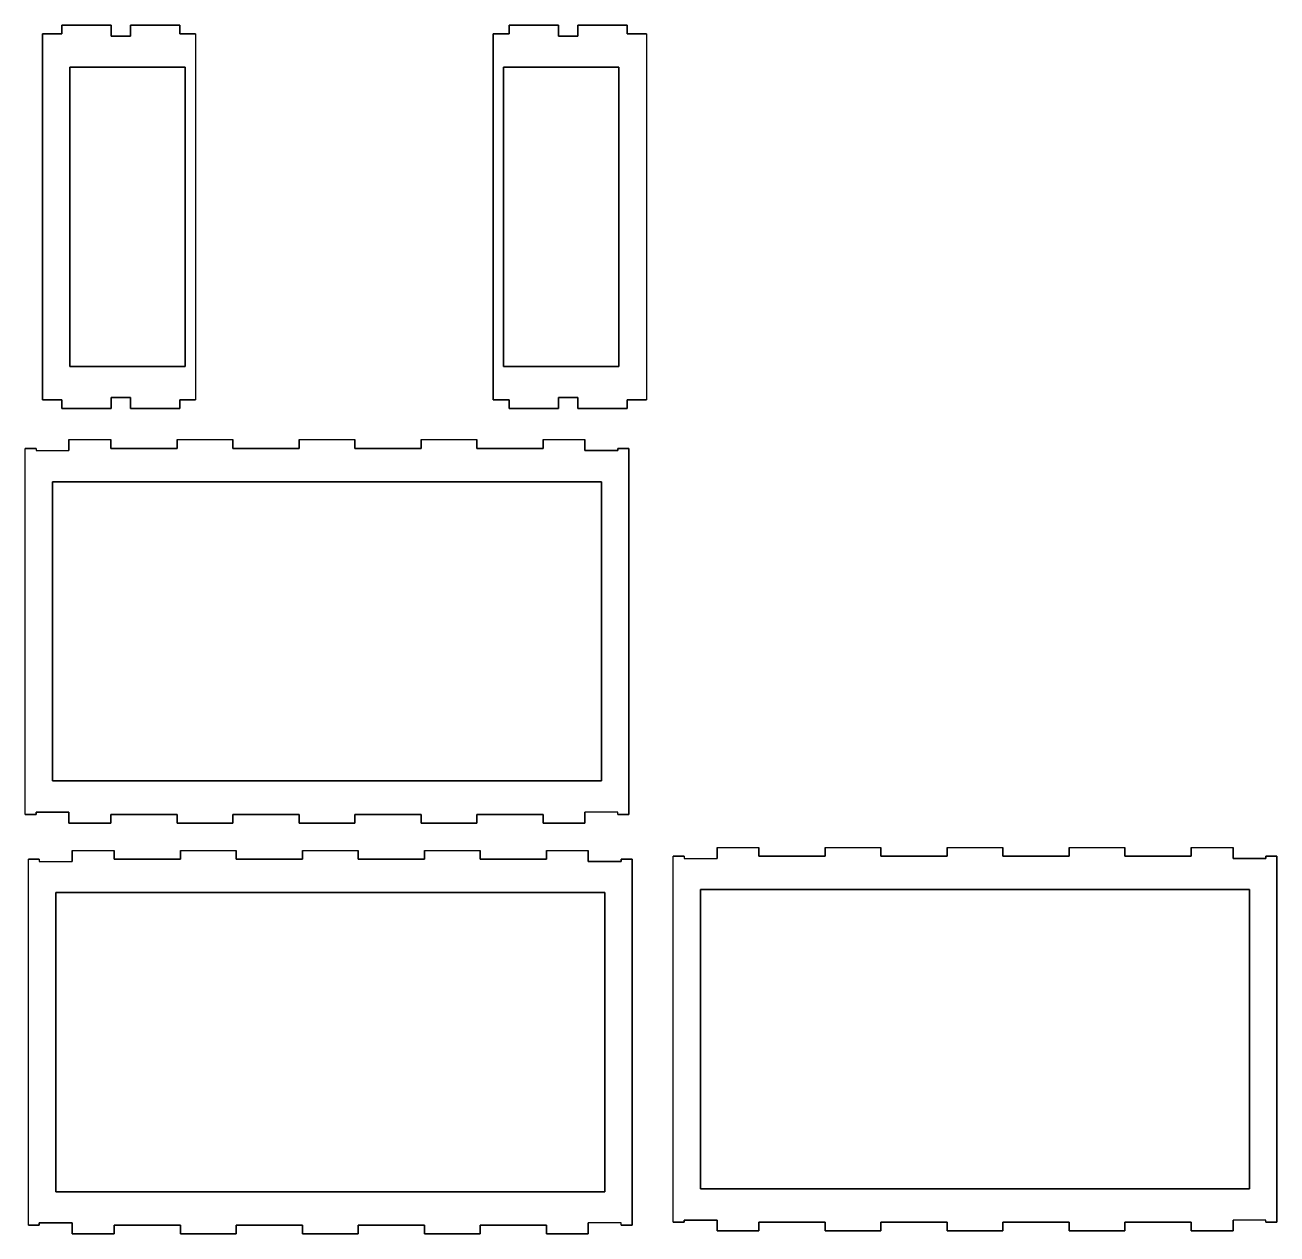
# Model space of a CAD drawing. Header units: millimetres. Extents: x 13 to 931, y 10 to 457.
# Drawn here: x 475 to 931.1, y 9.9 to 450.2 of the extents above; entities that cross this region are included whole.
import ezdxf

# ---------------------------------------------------------------- set-up
doc = ezdxf.new("R2010")
doc.units = ezdxf.units.MM
doc.layers.add('Inserts Sketch', color=7, linetype='Continuous')

msp = doc.modelspace()

# ---------------------------------------------------------------- linework, layer by layer
at = {"layer": 'Inserts Sketch'}
for p, q in [((481.36, 447, 250.65), (488.36, 447, 250.65)), ((481.36, 447, 250.65), (488.36, 447, 250.65)), ((481.36, 313.7, 250.65), (481.36, 447, 250.65)), ((481.36, 447, 250.65), (481.36, 313.7, 250.65)), ((488.36, 447, 250.65), (481.36, 447, 250.65)), ((481.36, 447, 250.65), (481.36, 313.7, 250.65)), ((488.36, 450.2, 250.65), (506.36, 450.2, 250.65)), ((488.36, 450.2, 250.65), (488.36, 447, 250.65)), ((506.36, 450.2, 250.65), (488.36, 450.2, 250.65)), ((488.36, 450.2, 250.65), (506.36, 450.2, 250.65)), ((488.36, 447, 250.65), (488.36, 450.2, 250.65)), ((488.36, 447, 250.65), (488.36, 450.2, 250.65)), ((506.36, 450.2, 250.65), (506.36, 446.2, 250.65)), ((506.36, 446.2, 250.65), (506.36, 450.2, 250.65)), ((506.36, 450.2, 250.65), (506.36, 446.2, 250.65)), ((513.36, 446.2, 250.65), (513.36, 450.2, 250.65)), ((513.36, 446.2, 250.65), (513.36, 450.2, 250.65)), ((513.36, 450.2, 250.65), (513.36, 446.2, 250.65)), ((531.36, 450.2, 250.65), (513.36, 450.2, 250.65)), ((513.36, 450.2, 250.65), (531.36, 450.2, 250.65)), ((513.36, 450.2, 250.65), (531.36, 450.2, 250.65)), ((531.36, 450.2, 250.65), (531.36, 447, 250.65)), ((531.36, 450.2, 250.65), (531.36, 447, 250.65)), ((531.36, 447, 250.65), (531.36, 450.2, 250.65)), ((531.36, 447, 250.65), (537.16, 447, 250.65)), ((531.36, 447, 250.65), (537.16, 447, 250.65)), ((537.16, 447, 250.65), (531.36, 447, 250.65)), ((537.16, 447, 250.65), (537.16, 313.7, 250.65)), ((537.16, 447, 250.65), (537.16, 313.7, 250.65)), ((537.16, 447, 250.65), (537.16, 313.7, 250.65)), ((645.56, 313.7, 250.65), (645.56, 447, 250.65)), ((645.56, 447, 250.65), (651.36, 447, 250.65)), ((645.56, 447, 250.65), (651.36, 447, 250.65)), ((645.56, 447, 250.65), (645.56, 313.7, 250.65)), ((651.36, 447, 250.65), (645.56, 447, 250.65)), ((645.56, 447, 250.65), (645.56, 313.7, 250.65)), ((651.36, 450.2, 250.65), (651.36, 447, 250.65)), ((669.36, 450.2, 250.65), (651.36, 450.2, 250.65)), ((651.36, 450.2, 250.65), (669.36, 450.2, 250.65)), ((651.36, 447, 250.65), (651.36, 450.2, 250.65)), ((651.36, 447, 250.65), (651.36, 450.2, 250.65)), ((651.36, 450.2, 250.65), (669.36, 450.2, 250.65)), ((669.36, 450.2, 250.65), (669.36, 446.2, 250.65)), ((669.36, 450.2, 250.65), (669.36, 446.2, 250.65)), ((669.36, 446.2, 250.65), (669.36, 450.2, 250.65)), ((676.36, 450.2, 250.65), (694.36, 450.2, 250.65)), ((676.36, 446.2, 250.65), (676.36, 450.2, 250.65)), ((676.36, 450.2, 250.65), (676.36, 446.2, 250.65)), ((676.36, 450.2, 250.65), (694.36, 450.2, 250.65)), ((694.36, 450.2, 250.65), (676.36, 450.2, 250.65)), ((676.36, 446.2, 250.65), (676.36, 450.2, 250.65)), ((694.36, 450.2, 250.65), (694.36, 447, 250.65)), ((694.36, 447, 250.65), (694.36, 450.2, 250.65)), ((694.36, 450.2, 250.65), (694.36, 447, 250.65)), ((694.36, 447, 250.65), (701.36, 447, 250.65)), ((694.36, 447, 250.65), (701.36, 447, 250.65)), ((701.36, 447, 250.65), (694.36, 447, 250.65)), ((701.36, 447, 250.65), (701.36, 313.7, 250.65)), ((701.36, 447, 250.65), (701.36, 313.7, 250.65)), ((701.36, 447, 250.65), (701.36, 313.7, 250.65)), ((506.36, 446.2, 250.65), (513.36, 446.2, 250.65)), ((513.36, 446.2, 250.65), (506.36, 446.2, 250.65)), ((506.36, 446.2, 250.65), (513.36, 446.2, 250.65)), ((669.36, 446.2, 250.65), (676.36, 446.2, 250.65)), ((669.36, 446.2, 250.65), (676.36, 446.2, 250.65)), ((676.36, 446.2, 250.65), (669.36, 446.2, 250.65)), ((491.36, 434.83, 250.65), (491.36, 325.87, 250.65)), ((491.36, 434.83, 250.65), (491.36, 325.87, 250.65)), ((491.36, 434.83, 250.65), (533.36, 434.83, 250.65)), ((533.36, 434.83, 250.65), (491.36, 434.83, 250.65)), ((533.36, 434.83, 250.65), (491.36, 434.83, 250.65)), ((491.36, 325.87, 250.65), (491.36, 434.83, 250.65)), ((533.36, 434.83, 250.65), (533.36, 325.87, 250.65)), ((533.36, 325.87, 250.65), (533.36, 434.83, 250.65)), ((533.36, 325.87, 250.65), (533.36, 434.83, 250.65)), ((691.36, 434.83, 250.65), (649.36, 434.83, 250.65)), ((649.36, 434.83, 250.65), (691.36, 434.83, 250.65)), ((649.36, 434.83, 250.65), (649.36, 325.87, 250.65)), ((649.36, 325.87, 250.65), (649.36, 434.83, 250.65)), ((649.36, 434.83, 250.65), (649.36, 325.87, 250.65)), ((691.36, 434.83, 250.65), (649.36, 434.83, 250.65)), ((691.36, 325.87, 250.65), (691.36, 434.83, 250.65)), ((691.36, 434.83, 250.65), (691.36, 325.87, 250.65)), ((691.36, 325.87, 250.65), (691.36, 434.83, 250.65)), ((491.36, 325.87, 250.65), (533.36, 325.87, 250.65)), ((533.36, 325.87, 250.65), (491.36, 325.87, 250.65)), ((491.36, 325.87, 250.65), (533.36, 325.87, 250.65)), ((691.36, 325.87, 250.65), (649.36, 325.87, 250.65)), ((649.36, 325.87, 250.65), (691.36, 325.87, 250.65)), ((649.36, 325.87, 250.65), (691.36, 325.87, 250.65)), ((481.36, 313.7, 250.65), (488.36, 313.7, 250.65)), ((488.36, 313.7, 250.65), (481.36, 313.7, 250.65)), ((488.36, 313.7, 250.65), (481.36, 313.7, 250.65)), ((488.36, 310.5, 250.65), (488.36, 313.7, 250.65)), ((488.36, 313.7, 250.65), (488.36, 310.5, 250.65)), ((488.36, 310.5, 250.65), (488.36, 313.7, 250.65)), ((506.36, 310.5, 250.65), (488.36, 310.5, 250.65)), ((488.36, 310.5, 250.65), (506.36, 310.5, 250.65)), ((506.36, 310.5, 250.65), (488.36, 310.5, 250.65)), ((506.36, 314.5, 250.65), (506.36, 310.5, 250.65)), ((513.36, 314.5, 250.65), (506.36, 314.5, 250.65)), ((506.36, 310.5, 250.65), (506.36, 314.5, 250.65)), ((506.36, 314.5, 250.65), (506.36, 310.5, 250.65)), ((513.36, 314.5, 250.65), (506.36, 314.5, 250.65)), ((506.36, 314.5, 250.65), (513.36, 314.5, 250.65)), ((513.36, 310.5, 250.65), (513.36, 314.5, 250.65)), ((513.36, 314.5, 250.65), (513.36, 310.5, 250.65)), ((513.36, 310.5, 250.65), (513.36, 314.5, 250.65)), ((531.36, 310.5, 250.65), (513.36, 310.5, 250.65)), ((513.36, 310.5, 250.65), (531.36, 310.5, 250.65)), ((531.36, 310.5, 250.65), (513.36, 310.5, 250.65)), ((537.16, 313.7, 250.65), (531.36, 313.7, 250.65)), ((531.36, 313.7, 250.65), (531.36, 310.5, 250.65)), ((531.36, 310.5, 250.65), (531.36, 313.7, 250.65)), ((537.16, 313.7, 250.65), (531.36, 313.7, 250.65)), ((531.36, 313.7, 250.65), (537.16, 313.7, 250.65)), ((531.36, 313.7, 250.65), (531.36, 310.5, 250.65)), ((651.36, 313.7, 250.65), (645.56, 313.7, 250.65)), ((651.36, 313.7, 250.65), (645.56, 313.7, 250.65)), ((645.56, 313.7, 250.65), (651.36, 313.7, 250.65)), ((651.36, 310.5, 250.65), (651.36, 313.7, 250.65)), ((651.36, 310.5, 250.65), (651.36, 313.7, 250.65)), ((651.36, 313.7, 250.65), (651.36, 310.5, 250.65)), ((669.36, 310.5, 250.65), (651.36, 310.5, 250.65)), ((651.36, 310.5, 250.65), (669.36, 310.5, 250.65)), ((669.36, 310.5, 250.65), (651.36, 310.5, 250.65)), ((669.36, 314.5, 250.65), (669.36, 310.5, 250.65)), ((676.36, 314.5, 250.65), (669.36, 314.5, 250.65)), ((669.36, 310.5, 250.65), (669.36, 314.5, 250.65)), ((669.36, 314.5, 250.65), (669.36, 310.5, 250.65)), ((669.36, 314.5, 250.65), (676.36, 314.5, 250.65)), ((676.36, 314.5, 250.65), (669.36, 314.5, 250.65)), ((676.36, 314.5, 250.65), (676.36, 310.5, 250.65)), ((676.36, 310.5, 250.65), (676.36, 314.5, 250.65)), ((676.36, 310.5, 250.65), (676.36, 314.5, 250.65)), ((676.36, 310.5, 250.65), (694.36, 310.5, 250.65)), ((694.36, 310.5, 250.65), (676.36, 310.5, 250.65)), ((694.36, 310.5, 250.65), (676.36, 310.5, 250.65)), ((694.36, 313.7, 250.65), (694.36, 310.5, 250.65)), ((694.36, 310.5, 250.65), (694.36, 313.7, 250.65)), ((694.36, 313.7, 250.65), (701.36, 313.7, 250.65)), ((694.36, 313.7, 250.65), (694.36, 310.5, 250.65)), ((701.36, 313.7, 250.65), (694.36, 313.7, 250.65)), ((701.36, 313.7, 250.65), (694.36, 313.7, 250.65)), ((491, 299.23, 250.65), (506.22, 299.23, 250.65)), ((491, 299.23, 250.65), (506.22, 299.23, 250.65)), ((491, 295.23, 250.65), (491, 299.23, 250.65)), ((491, 295.23, 250.65), (491, 299.23, 250.65)), ((491, 299.23, 250.65), (506.22, 299.23, 250.65)), ((491, 299.23, 250.65), (491, 295.23, 250.65)), ((506.22, 296.03, 250.65), (506.22, 299.23, 250.65)), ((506.22, 299.23, 250.65), (506.22, 296.03, 250.65)), ((506.22, 299.23, 250.65), (506.22, 296.03, 250.65)), ((530.44, 299.23, 250.65), (530.44, 296.03, 250.65)), ((530.44, 299.23, 250.65), (550.66, 299.23, 250.65)), ((530.44, 299.23, 250.65), (550.66, 299.23, 250.65)), ((530.44, 296.03, 250.65), (530.44, 299.23, 250.65)), ((530.44, 296.03, 250.65), (530.44, 299.23, 250.65)), ((530.44, 299.23, 250.65), (550.66, 299.23, 250.65)), ((550.66, 299.23, 250.65), (550.66, 296.03, 250.65)), ((550.66, 296.03, 250.65), (550.66, 299.23, 250.65)), ((550.66, 299.23, 250.65), (550.66, 296.03, 250.65)), ((574.89, 296.03, 250.65), (574.89, 299.23, 250.65)), ((574.89, 296.03, 250.65), (574.89, 299.23, 250.65)), ((574.89, 299.23, 250.65), (595.11, 299.23, 250.65)), ((574.89, 299.23, 250.65), (574.89, 296.03, 250.65)), ((574.89, 299.23, 250.65), (595.11, 299.23, 250.65)), ((574.89, 299.23, 250.65), (595.11, 299.23, 250.65)), ((595.11, 299.23, 250.65), (595.11, 296.03, 250.65)), ((595.11, 299.23, 250.65), (595.11, 296.03, 250.65)), ((595.11, 296.03, 250.65), (595.11, 299.23, 250.65)), ((619.33, 299.23, 250.65), (619.33, 296.03, 250.65)), ((619.33, 296.03, 250.65), (619.33, 299.23, 250.65)), ((619.33, 299.23, 250.65), (639.55, 299.23, 250.65)), ((619.33, 296.03, 250.65), (619.33, 299.23, 250.65)), ((619.33, 299.23, 250.65), (639.55, 299.23, 250.65)), ((619.33, 299.23, 250.65), (639.55, 299.23, 250.65)), ((639.55, 299.23, 250.65), (639.55, 296.03, 250.65)), ((639.55, 299.23, 250.65), (639.55, 296.03, 250.65)), ((639.55, 296.03, 250.65), (639.55, 299.23, 250.65)), ((663.77, 299.23, 250.65), (679, 299.23, 250.65)), ((663.77, 299.23, 250.65), (663.77, 296.03, 250.65)), ((663.77, 299.23, 250.65), (679, 299.23, 250.65)), ((663.77, 299.23, 250.65), (679, 299.23, 250.65)), ((663.77, 296.03, 250.65), (663.77, 299.23, 250.65)), ((663.77, 296.03, 250.65), (663.77, 299.23, 250.65)), ((679, 299.23, 250.65), (679, 295.23, 250.65)), ((679, 295.23, 250.65), (679, 299.23, 250.65)), ((679, 299.23, 250.65), (679, 295.23, 250.65)), ((475, 162.73, 250.65), (475, 296.03, 250.65)), ((475, 296.03, 250.65), (479, 296.03, 250.65)), ((475, 162.73, 250.65), (475, 296.03, 250.65)), ((475, 296.03, 250.65), (479, 296.03, 250.65)), ((475, 162.73, 250.65), (475, 296.03, 250.65)), ((479, 296.03, 250.65), (475, 296.03, 250.65)), ((479, 296.03, 250.65), (479, 295.23, 250.65)), ((479, 296.03, 250.65), (479, 295.23, 250.65)), ((479, 296.03, 250.65), (479, 295.23, 250.65)), ((479, 295.23, 250.65), (491, 295.23, 250.65)), ((479, 295.23, 250.65), (491, 295.23, 250.65)), ((479, 295.23, 250.65), (491, 295.23, 250.65)), ((506.22, 296.03, 250.65), (530.44, 296.03, 250.65)), ((506.22, 296.03, 250.65), (530.44, 296.03, 250.65)), ((530.44, 296.03, 250.65), (506.22, 296.03, 250.65)), ((550.66, 296.03, 250.65), (574.89, 296.03, 250.65)), ((550.66, 296.03, 250.65), (574.89, 296.03, 250.65)), ((574.89, 296.03, 250.65), (550.66, 296.03, 250.65)), ((619.33, 296.03, 250.65), (595.11, 296.03, 250.65)), ((595.11, 296.03, 250.65), (619.33, 296.03, 250.65)), ((595.11, 296.03, 250.65), (619.33, 296.03, 250.65)), ((663.77, 296.03, 250.65), (639.55, 296.03, 250.65)), ((639.55, 296.03, 250.65), (663.77, 296.03, 250.65)), ((639.55, 296.03, 250.65), (663.77, 296.03, 250.65)), ((691, 295.23, 250.65), (679, 295.23, 250.65)), ((679, 295.23, 250.65), (691, 295.23, 250.65)), ((691, 295.23, 250.65), (679, 295.23, 250.65)), ((691, 295.23, 250.65), (691, 296.03, 250.65)), ((691, 296.03, 250.65), (695, 296.03, 250.65)), ((691, 296.03, 250.65), (695, 296.03, 250.65)), ((691, 296.03, 250.65), (691, 295.23, 250.65)), ((691, 296.03, 250.65), (691, 295.23, 250.65)), ((695, 296.03, 250.65), (691, 296.03, 250.65)), ((695, 296.03, 250.65), (695, 162.73, 250.65)), ((695, 162.73, 250.65), (695, 296.03, 250.65)), ((695, 162.73, 250.65), (695, 296.03, 250.65)), ((485, 174.9, 250.65), (485, 283.86, 250.65)), ((685, 283.86, 250.65), (485, 283.86, 250.65)), ((485, 283.86, 250.65), (485, 174.9, 250.65)), ((485, 283.86, 250.65), (685, 283.86, 250.65)), ((685, 283.86, 250.65), (485, 283.86, 250.65)), ((485, 283.86, 250.65), (485, 174.9, 250.65)), ((685, 174.9, 250.65), (685, 283.86, 250.65)), ((685, 283.86, 250.65), (685, 174.9, 250.65)), ((685, 174.9, 250.65), (685, 283.86, 250.65)), ((485, 174.9, 250.65), (685, 174.9, 250.65)), ((685, 174.9, 250.65), (485, 174.9, 250.65)), ((485, 174.9, 250.65), (685, 174.9, 250.65)), ((479, 162.73, 250.65), (475, 162.73, 250.65)), ((479, 162.73, 250.65), (475, 162.73, 250.65)), ((475, 162.73, 250.65), (479, 162.73, 250.65)), ((479, 163.53, 250.65), (479, 162.73, 250.65)), ((491, 163.53, 250.65), (479, 163.53, 250.65)), ((479, 162.73, 250.65), (479, 163.53, 250.65)), ((479, 162.73, 250.65), (479, 163.53, 250.65)), ((479, 163.53, 250.65), (491, 163.53, 250.65)), ((479, 163.53, 250.65), (491, 163.53, 250.65)), ((491, 159.53, 250.65), (491, 163.53, 250.65)), ((491, 159.53, 250.65), (491, 163.53, 250.65)), ((491, 163.53, 250.65), (491, 159.53, 250.65)), ((506.22, 162.73, 250.65), (506.22, 159.53, 250.65)), ((506.22, 162.73, 250.65), (506.22, 159.53, 250.65)), ((530.44, 162.73, 250.65), (506.22, 162.73, 250.65)), ((506.22, 159.53, 250.65), (506.22, 162.73, 250.65)), ((530.44, 162.73, 250.65), (506.22, 162.73, 250.65)), ((506.22, 162.73, 250.65), (530.44, 162.73, 250.65)), ((530.44, 159.53, 250.65), (530.44, 162.73, 250.65)), ((530.44, 162.73, 250.65), (530.44, 159.53, 250.65)), ((530.44, 159.53, 250.65), (530.44, 162.73, 250.65)), ((550.66, 162.73, 250.65), (574.89, 162.73, 250.65)), ((574.89, 162.73, 250.65), (550.66, 162.73, 250.65)), ((574.89, 162.73, 250.65), (550.66, 162.73, 250.65)), ((550.66, 162.73, 250.65), (550.66, 159.53, 250.65)), ((550.66, 162.73, 250.65), (550.66, 159.53, 250.65)), ((550.66, 159.53, 250.65), (550.66, 162.73, 250.65)), ((574.89, 159.53, 250.65), (574.89, 162.73, 250.65)), ((574.89, 159.53, 250.65), (574.89, 162.73, 250.65)), ((574.89, 162.73, 250.65), (574.89, 159.53, 250.65)), ((595.11, 162.73, 250.65), (595.11, 159.53, 250.65)), ((595.11, 159.53, 250.65), (595.11, 162.73, 250.65)), ((595.11, 162.73, 250.65), (595.11, 159.53, 250.65)), ((619.33, 162.73, 250.65), (595.11, 162.73, 250.65)), ((595.11, 162.73, 250.65), (619.33, 162.73, 250.65)), ((619.33, 162.73, 250.65), (595.11, 162.73, 250.65)), ((619.33, 159.53, 250.65), (619.33, 162.73, 250.65)), ((619.33, 159.53, 250.65), (619.33, 162.73, 250.65)), ((619.33, 162.73, 250.65), (619.33, 159.53, 250.65)), ((639.55, 162.73, 250.65), (639.55, 159.53, 250.65)), ((639.55, 162.73, 250.65), (663.77, 162.73, 250.65)), ((663.77, 162.73, 250.65), (639.55, 162.73, 250.65)), ((639.55, 162.73, 250.65), (639.55, 159.53, 250.65)), ((639.55, 159.53, 250.65), (639.55, 162.73, 250.65)), ((663.77, 162.73, 250.65), (639.55, 162.73, 250.65)), ((663.77, 159.53, 250.65), (663.77, 162.73, 250.65)), ((663.77, 162.73, 250.65), (663.77, 159.53, 250.65)), ((663.77, 159.53, 250.65), (663.77, 162.73, 250.65)), ((691, 163.53, 250.65), (679, 163.53, 250.65)), ((679, 163.53, 250.65), (679, 159.53, 250.65)), ((691, 163.53, 250.65), (679, 163.53, 250.65)), ((679, 163.53, 250.65), (679, 159.53, 250.65)), ((679, 159.53, 250.65), (679, 163.53, 250.65)), ((691, 163.53, 250.65), (679, 163.53, 250.65)), ((691, 162.73, 250.65), (691, 163.53, 250.65)), ((691, 162.73, 250.65), (691, 163.53, 250.65)), ((691, 162.73, 250.65), (691, 163.53, 250.65)), ((695, 162.73, 250.65), (691, 162.73, 250.65)), ((695, 162.73, 250.65), (691, 162.73, 250.65)), ((691, 162.73, 250.65), (695, 162.73, 250.65)), ((491, 159.53, 250.65), (506.22, 159.53, 250.65)), ((491, 159.53, 250.65), (506.22, 159.53, 250.65)), ((506.22, 159.53, 250.65), (491, 159.53, 250.65)), ((530.44, 159.53, 250.65), (550.66, 159.53, 250.65)), ((530.44, 159.53, 250.65), (550.66, 159.53, 250.65)), ((550.66, 159.53, 250.65), (530.44, 159.53, 250.65)), ((574.89, 159.53, 250.65), (595.11, 159.53, 250.65)), ((595.11, 159.53, 250.65), (574.89, 159.53, 250.65)), ((574.89, 159.53, 250.65), (595.11, 159.53, 250.65)), ((619.33, 159.53, 250.65), (639.55, 159.53, 250.65)), ((619.33, 159.53, 250.65), (639.55, 159.53, 250.65)), ((639.55, 159.53, 250.65), (619.33, 159.53, 250.65)), ((663.77, 159.53, 250.65), (679, 159.53, 250.65)), ((679, 159.53, 250.65), (663.77, 159.53, 250.65)), ((663.77, 159.53, 250.65), (679, 159.53, 250.65)), ((727.12, 150.72, 250.65), (727.12, 146.72, 250.65)), ((727.12, 150.72, 250.65), (742.34, 150.72, 250.65)), ((727.12, 150.72, 250.65), (742.34, 150.72, 250.65)), ((727.12, 146.72, 250.65), (727.12, 150.72, 250.65)), ((727.12, 150.72, 250.65), (742.34, 150.72, 250.65)), ((727.12, 146.72, 250.65), (727.12, 150.72, 250.65)), ((742.34, 150.72, 250.65), (742.34, 147.52, 250.65)), ((742.34, 147.52, 250.65), (742.34, 150.72, 250.65)), ((742.34, 150.72, 250.65), (742.34, 147.52, 250.65)), ((766.56, 150.72, 250.65), (786.78, 150.72, 250.65)), ((766.56, 150.72, 250.65), (786.78, 150.72, 250.65)), ((766.56, 147.52, 250.65), (766.56, 150.72, 250.65)), ((766.56, 150.72, 250.65), (786.78, 150.72, 250.65)), ((766.56, 147.52, 250.65), (766.56, 150.72, 250.65)), ((766.56, 150.72, 250.65), (766.56, 147.52, 250.65)), ((786.78, 150.72, 250.65), (786.78, 147.52, 250.65)), ((786.78, 150.72, 250.65), (786.78, 147.52, 250.65)), ((786.78, 147.52, 250.65), (786.78, 150.72, 250.65)), ((811.01, 150.72, 250.65), (831.23, 150.72, 250.65)), ((811.01, 150.72, 250.65), (831.23, 150.72, 250.65)), ((811.01, 150.72, 250.65), (811.01, 147.52, 250.65)), ((811.01, 147.52, 250.65), (811.01, 150.72, 250.65)), ((811.01, 147.52, 250.65), (811.01, 150.72, 250.65)), ((811.01, 150.72, 250.65), (831.23, 150.72, 250.65)), ((831.23, 150.72, 250.65), (831.23, 147.52, 250.65)), ((831.23, 150.72, 250.65), (831.23, 147.52, 250.65)), ((831.23, 147.52, 250.65), (831.23, 150.72, 250.65)), ((855.45, 150.72, 250.65), (855.45, 147.52, 250.65)), ((855.45, 147.52, 250.65), (855.45, 150.72, 250.65)), ((855.45, 147.52, 250.65), (855.45, 150.72, 250.65)), ((855.45, 150.72, 250.65), (875.67, 150.72, 250.65)), ((855.45, 150.72, 250.65), (875.67, 150.72, 250.65)), ((855.45, 150.72, 250.65), (875.67, 150.72, 250.65)), ((875.67, 150.72, 250.65), (875.67, 147.52, 250.65)), ((875.67, 150.72, 250.65), (875.67, 147.52, 250.65)), ((875.67, 147.52, 250.65), (875.67, 150.72, 250.65)), ((899.89, 150.72, 250.65), (899.89, 147.52, 250.65)), ((899.89, 150.72, 250.65), (915.12, 150.72, 250.65)), ((899.89, 150.72, 250.65), (915.12, 150.72, 250.65)), ((899.89, 147.52, 250.65), (899.89, 150.72, 250.65)), ((899.89, 147.52, 250.65), (899.89, 150.72, 250.65)), ((899.89, 150.72, 250.65), (915.12, 150.72, 250.65)), ((915.12, 150.72, 250.65), (915.12, 146.72, 250.65)), ((915.12, 150.72, 250.65), (915.12, 146.72, 250.65)), ((915.12, 146.72, 250.65), (915.12, 150.72, 250.65)), ((476.2, 13.14, 250.65), (476.2, 146.44, 250.65)), ((480.2, 146.44, 250.65), (476.2, 146.44, 250.65)), ((476.2, 146.44, 250.65), (480.2, 146.44, 250.65)), ((476.2, 13.14, 250.65), (476.2, 146.44, 250.65)), ((476.2, 13.14, 250.65), (476.2, 146.44, 250.65)), ((476.2, 146.44, 250.65), (480.2, 146.44, 250.65)), ((480.2, 146.44, 250.65), (480.2, 145.64, 250.65)), ((480.2, 146.44, 250.65), (480.2, 145.64, 250.65)), ((480.2, 146.44, 250.65), (480.2, 145.64, 250.65)), ((492.2, 149.64, 250.65), (492.2, 145.64, 250.65)), ((492.2, 145.64, 250.65), (492.2, 149.64, 250.65)), ((492.2, 149.64, 250.65), (507.42, 149.64, 250.65)), ((492.2, 145.64, 250.65), (492.2, 149.64, 250.65)), ((492.2, 149.64, 250.65), (507.42, 149.64, 250.65)), ((492.2, 149.64, 250.65), (507.42, 149.64, 250.65)), ((507.42, 149.64, 250.65), (507.42, 146.44, 250.65)), ((507.42, 146.44, 250.65), (507.42, 149.64, 250.65)), ((507.42, 149.64, 250.65), (507.42, 146.44, 250.65)), ((531.64, 146.44, 250.65), (507.42, 146.44, 250.65)), ((507.42, 146.44, 250.65), (531.64, 146.44, 250.65)), ((507.42, 146.44, 250.65), (531.64, 146.44, 250.65)), ((531.64, 149.64, 250.65), (551.87, 149.64, 250.65)), ((531.64, 146.44, 250.65), (531.64, 149.64, 250.65)), ((531.64, 146.44, 250.65), (531.64, 149.64, 250.65)), ((531.64, 149.64, 250.65), (531.64, 146.44, 250.65)), ((531.64, 149.64, 250.65), (551.87, 149.64, 250.65)), ((531.64, 149.64, 250.65), (551.87, 149.64, 250.65)), ((551.87, 149.64, 250.65), (551.87, 146.44, 250.65)), ((551.87, 146.44, 250.65), (551.87, 149.64, 250.65)), ((551.87, 149.64, 250.65), (551.87, 146.44, 250.65)), ((551.87, 146.44, 250.65), (576.09, 146.44, 250.65)), ((551.87, 146.44, 250.65), (576.09, 146.44, 250.65)), ((576.09, 146.44, 250.65), (551.87, 146.44, 250.65)), ((576.09, 149.64, 250.65), (576.09, 146.44, 250.65)), ((576.09, 149.64, 250.65), (596.31, 149.64, 250.65)), ((576.09, 146.44, 250.65), (576.09, 149.64, 250.65)), ((576.09, 149.64, 250.65), (596.31, 149.64, 250.65)), ((576.09, 146.44, 250.65), (576.09, 149.64, 250.65)), ((576.09, 149.64, 250.65), (596.31, 149.64, 250.65)), ((596.31, 149.64, 250.65), (596.31, 146.44, 250.65)), ((596.31, 149.64, 250.65), (596.31, 146.44, 250.65)), ((596.31, 146.44, 250.65), (596.31, 149.64, 250.65)), ((596.31, 146.44, 250.65), (620.53, 146.44, 250.65)), ((620.53, 146.44, 250.65), (596.31, 146.44, 250.65)), ((596.31, 146.44, 250.65), (620.53, 146.44, 250.65)), ((620.53, 149.64, 250.65), (640.76, 149.64, 250.65)), ((620.53, 149.64, 250.65), (640.76, 149.64, 250.65)), ((620.53, 146.44, 250.65), (620.53, 149.64, 250.65)), ((620.53, 146.44, 250.65), (620.53, 149.64, 250.65)), ((620.53, 149.64, 250.65), (640.76, 149.64, 250.65)), ((620.53, 149.64, 250.65), (620.53, 146.44, 250.65)), ((640.76, 149.64, 250.65), (640.76, 146.44, 250.65)), ((640.76, 149.64, 250.65), (640.76, 146.44, 250.65)), ((640.76, 146.44, 250.65), (640.76, 149.64, 250.65)), ((664.98, 146.44, 250.65), (640.76, 146.44, 250.65)), ((640.76, 146.44, 250.65), (664.98, 146.44, 250.65)), ((640.76, 146.44, 250.65), (664.98, 146.44, 250.65)), ((664.98, 149.64, 250.65), (680.2, 149.64, 250.65)), ((664.98, 149.64, 250.65), (680.2, 149.64, 250.65)), ((664.98, 149.64, 250.65), (680.2, 149.64, 250.65)), ((664.98, 146.44, 250.65), (664.98, 149.64, 250.65)), ((664.98, 149.64, 250.65), (664.98, 146.44, 250.65)), ((664.98, 146.44, 250.65), (664.98, 149.64, 250.65)), ((680.2, 145.64, 250.65), (680.2, 149.64, 250.65)), ((680.2, 149.64, 250.65), (680.2, 145.64, 250.65)), ((680.2, 149.64, 250.65), (680.2, 145.64, 250.65)), ((692.2, 146.44, 250.65), (692.2, 145.64, 250.65)), ((696.2, 146.44, 250.65), (692.2, 146.44, 250.65)), ((692.2, 145.64, 250.65), (692.2, 146.44, 250.65)), ((692.2, 146.44, 250.65), (696.2, 146.44, 250.65)), ((692.2, 146.44, 250.65), (692.2, 145.64, 250.65)), ((692.2, 146.44, 250.65), (696.2, 146.44, 250.65)), ((696.2, 13.14, 250.65), (696.2, 146.44, 250.65)), ((696.2, 13.14, 250.65), (696.2, 146.44, 250.65)), ((696.2, 146.44, 250.65), (696.2, 13.14, 250.65)), ((711.12, 14.22, 250.65), (711.12, 147.52, 250.65)), ((711.12, 147.52, 250.65), (715.12, 147.52, 250.65)), ((715.12, 147.52, 250.65), (711.12, 147.52, 250.65)), ((711.12, 14.22, 250.65), (711.12, 147.52, 250.65)), ((711.12, 14.22, 250.65), (711.12, 147.52, 250.65)), ((711.12, 147.52, 250.65), (715.12, 147.52, 250.65)), ((715.12, 147.52, 250.65), (715.12, 146.72, 250.65)), ((715.12, 147.52, 250.65), (715.12, 146.72, 250.65)), ((715.12, 147.52, 250.65), (715.12, 146.72, 250.65)), ((715.12, 146.72, 250.65), (727.12, 146.72, 250.65)), ((715.12, 146.72, 250.65), (727.12, 146.72, 250.65)), ((715.12, 146.72, 250.65), (727.12, 146.72, 250.65)), ((742.34, 147.52, 250.65), (766.56, 147.52, 250.65)), ((742.34, 147.52, 250.65), (766.56, 147.52, 250.65)), ((766.56, 147.52, 250.65), (742.34, 147.52, 250.65)), ((786.78, 147.52, 250.65), (811.01, 147.52, 250.65)), ((786.78, 147.52, 250.65), (811.01, 147.52, 250.65)), ((811.01, 147.52, 250.65), (786.78, 147.52, 250.65)), ((855.45, 147.52, 250.65), (831.23, 147.52, 250.65)), ((831.23, 147.52, 250.65), (855.45, 147.52, 250.65)), ((831.23, 147.52, 250.65), (855.45, 147.52, 250.65)), ((875.67, 147.52, 250.65), (899.89, 147.52, 250.65)), ((899.89, 147.52, 250.65), (875.67, 147.52, 250.65)), ((875.67, 147.52, 250.65), (899.89, 147.52, 250.65)), ((927.12, 146.72, 250.65), (915.12, 146.72, 250.65)), ((915.12, 146.72, 250.65), (927.12, 146.72, 250.65)), ((927.12, 146.72, 250.65), (915.12, 146.72, 250.65)), ((927.12, 147.52, 250.65), (931.12, 147.52, 250.65)), ((931.12, 147.52, 250.65), (927.12, 147.52, 250.65)), ((927.12, 147.52, 250.65), (927.12, 146.72, 250.65)), ((927.12, 147.52, 250.65), (931.12, 147.52, 250.65)), ((927.12, 146.72, 250.65), (927.12, 147.52, 250.65)), ((927.12, 147.52, 250.65), (927.12, 146.72, 250.65)), ((931.12, 14.22, 250.65), (931.12, 147.52, 250.65)), ((931.12, 14.22, 250.65), (931.12, 147.52, 250.65)), ((931.12, 147.52, 250.65), (931.12, 14.22, 250.65)), ((480.2, 145.64, 250.65), (492.2, 145.64, 250.65)), ((480.2, 145.64, 250.65), (492.2, 145.64, 250.65)), ((480.2, 145.64, 250.65), (492.2, 145.64, 250.65)), ((692.2, 145.64, 250.65), (680.2, 145.64, 250.65)), ((680.2, 145.64, 250.65), (692.2, 145.64, 250.65)), ((692.2, 145.64, 250.65), (680.2, 145.64, 250.65)), ((486.2, 134.28, 250.65), (486.2, 25.31, 250.65)), ((486.2, 25.31, 250.65), (486.2, 134.28, 250.65)), ((486.2, 134.28, 250.65), (486.2, 25.31, 250.65)), ((686.2, 134.28, 250.65), (486.2, 134.28, 250.65)), ((686.2, 134.28, 250.65), (486.2, 134.28, 250.65)), ((486.2, 134.28, 250.65), (686.2, 134.28, 250.65)), ((686.2, 134.28, 250.65), (686.2, 25.31, 250.65)), ((686.2, 25.31, 250.65), (686.2, 134.28, 250.65)), ((686.2, 25.31, 250.65), (686.2, 134.28, 250.65)), ((721.12, 135.36, 250.65), (921.12, 135.36, 250.65)), ((721.12, 135.36, 250.65), (721.12, 26.39, 250.65)), ((921.12, 135.36, 250.65), (721.12, 135.36, 250.65)), ((921.12, 135.36, 250.65), (721.12, 135.36, 250.65)), ((721.12, 135.36, 250.65), (721.12, 26.39, 250.65)), ((721.12, 26.39, 250.65), (721.12, 135.36, 250.65)), ((921.12, 135.36, 250.65), (921.12, 26.39, 250.65)), ((921.12, 26.39, 250.65), (921.12, 135.36, 250.65)), ((921.12, 26.39, 250.65), (921.12, 135.36, 250.65)), ((686.2, 25.31, 250.65), (486.2, 25.31, 250.65)), ((486.2, 25.31, 250.65), (686.2, 25.31, 250.65)), ((486.2, 25.31, 250.65), (686.2, 25.31, 250.65)), ((721.12, 26.39, 250.65), (921.12, 26.39, 250.65)), ((721.12, 26.39, 250.65), (921.12, 26.39, 250.65)), ((921.12, 26.39, 250.65), (721.12, 26.39, 250.65)), ((480.2, 13.94, 250.65), (492.2, 13.94, 250.65)), ((480.2, 13.94, 250.65), (492.2, 13.94, 250.65)), ((480.2, 13.14, 250.65), (480.2, 13.94, 250.65)), ((492.2, 13.94, 250.65), (480.2, 13.94, 250.65)), ((480.2, 13.94, 250.65), (480.2, 13.14, 250.65)), ((480.2, 13.14, 250.65), (480.2, 13.94, 250.65)), ((492.2, 13.94, 250.65), (492.2, 9.94, 250.65)), ((492.2, 9.94, 250.65), (492.2, 13.94, 250.65)), ((492.2, 9.94, 250.65), (492.2, 13.94, 250.65)), ((680.2, 13.94, 250.65), (680.2, 9.94, 250.65)), ((692.2, 13.94, 250.65), (680.2, 13.94, 250.65)), ((680.2, 13.94, 250.65), (680.2, 9.94, 250.65)), ((692.2, 13.94, 250.65), (680.2, 13.94, 250.65)), ((692.2, 13.94, 250.65), (680.2, 13.94, 250.65)), ((680.2, 9.94, 250.65), (680.2, 13.94, 250.65)), ((692.2, 13.14, 250.65), (692.2, 13.94, 250.65)), ((692.2, 13.14, 250.65), (692.2, 13.94, 250.65)), ((692.2, 13.14, 250.65), (692.2, 13.94, 250.65)), ((715.12, 14.22, 250.65), (711.12, 14.22, 250.65)), ((711.12, 14.22, 250.65), (715.12, 14.22, 250.65)), ((715.12, 14.22, 250.65), (711.12, 14.22, 250.65)), ((727.12, 15.02, 250.65), (715.12, 15.02, 250.65)), ((715.12, 15.02, 250.65), (727.12, 15.02, 250.65)), ((715.12, 15.02, 250.65), (727.12, 15.02, 250.65)), ((715.12, 14.22, 250.65), (715.12, 15.02, 250.65)), ((715.12, 15.02, 250.65), (715.12, 14.22, 250.65)), ((715.12, 14.22, 250.65), (715.12, 15.02, 250.65)), ((727.12, 11.02, 250.65), (727.12, 15.02, 250.65)), ((727.12, 15.02, 250.65), (727.12, 11.02, 250.65)), ((727.12, 11.02, 250.65), (727.12, 15.02, 250.65)), ((742.34, 11.02, 250.65), (742.34, 14.22, 250.65)), ((766.56, 14.22, 250.65), (742.34, 14.22, 250.65)), ((766.56, 14.22, 250.65), (742.34, 14.22, 250.65)), ((742.34, 14.22, 250.65), (766.56, 14.22, 250.65)), ((742.34, 14.22, 250.65), (742.34, 11.02, 250.65)), ((742.34, 14.22, 250.65), (742.34, 11.02, 250.65)), ((766.56, 11.02, 250.65), (766.56, 14.22, 250.65)), ((766.56, 11.02, 250.65), (766.56, 14.22, 250.65)), ((766.56, 14.22, 250.65), (766.56, 11.02, 250.65)), ((786.78, 11.02, 250.65), (786.78, 14.22, 250.65)), ((811.01, 14.22, 250.65), (786.78, 14.22, 250.65)), ((786.78, 14.22, 250.65), (811.01, 14.22, 250.65)), ((786.78, 14.22, 250.65), (786.78, 11.02, 250.65)), ((811.01, 14.22, 250.65), (786.78, 14.22, 250.65)), ((786.78, 14.22, 250.65), (786.78, 11.02, 250.65)), ((811.01, 11.02, 250.65), (811.01, 14.22, 250.65)), ((811.01, 11.02, 250.65), (811.01, 14.22, 250.65)), ((811.01, 14.22, 250.65), (811.01, 11.02, 250.65)), ((855.45, 14.22, 250.65), (831.23, 14.22, 250.65)), ((831.23, 14.22, 250.65), (855.45, 14.22, 250.65)), ((831.23, 14.22, 250.65), (831.23, 11.02, 250.65)), ((831.23, 11.02, 250.65), (831.23, 14.22, 250.65)), ((855.45, 14.22, 250.65), (831.23, 14.22, 250.65)), ((831.23, 14.22, 250.65), (831.23, 11.02, 250.65)), ((855.45, 11.02, 250.65), (855.45, 14.22, 250.65)), ((855.45, 11.02, 250.65), (855.45, 14.22, 250.65)), ((855.45, 14.22, 250.65), (855.45, 11.02, 250.65)), ((875.67, 14.22, 250.65), (875.67, 11.02, 250.65)), ((875.67, 11.02, 250.65), (875.67, 14.22, 250.65)), ((875.67, 14.22, 250.65), (875.67, 11.02, 250.65)), ((899.89, 14.22, 250.65), (875.67, 14.22, 250.65)), ((899.89, 14.22, 250.65), (875.67, 14.22, 250.65)), ((875.67, 14.22, 250.65), (899.89, 14.22, 250.65)), ((899.89, 11.02, 250.65), (899.89, 14.22, 250.65)), ((899.89, 11.02, 250.65), (899.89, 14.22, 250.65)), ((899.89, 14.22, 250.65), (899.89, 11.02, 250.65)), ((927.12, 15.02, 250.65), (915.12, 15.02, 250.65)), ((915.12, 11.02, 250.65), (915.12, 15.02, 250.65)), ((915.12, 15.02, 250.65), (915.12, 11.02, 250.65)), ((927.12, 15.02, 250.65), (915.12, 15.02, 250.65)), ((915.12, 15.02, 250.65), (915.12, 11.02, 250.65)), ((927.12, 15.02, 250.65), (915.12, 15.02, 250.65)), ((927.12, 14.22, 250.65), (927.12, 15.02, 250.65)), ((927.12, 14.22, 250.65), (927.12, 15.02, 250.65)), ((927.12, 14.22, 250.65), (927.12, 15.02, 250.65)), ((931.12, 14.22, 250.65), (927.12, 14.22, 250.65)), ((927.12, 14.22, 250.65), (931.12, 14.22, 250.65)), ((931.12, 14.22, 250.65), (927.12, 14.22, 250.65)), ((480.2, 13.14, 250.65), (476.2, 13.14, 250.65)), ((480.2, 13.14, 250.65), (476.2, 13.14, 250.65)), ((476.2, 13.14, 250.65), (480.2, 13.14, 250.65)), ((492.2, 9.94, 250.65), (507.42, 9.94, 250.65)), ((507.42, 9.94, 250.65), (492.2, 9.94, 250.65)), ((492.2, 9.94, 250.65), (507.42, 9.94, 250.65)), ((507.42, 9.94, 250.65), (507.42, 13.14, 250.65)), ((507.42, 13.14, 250.65), (531.64, 13.14, 250.65)), ((531.64, 13.14, 250.65), (507.42, 13.14, 250.65)), ((531.64, 13.14, 250.65), (507.42, 13.14, 250.65)), ((507.42, 13.14, 250.65), (507.42, 9.94, 250.65)), ((507.42, 13.14, 250.65), (507.42, 9.94, 250.65)), ((531.64, 13.14, 250.65), (531.64, 9.94, 250.65)), ((531.64, 9.94, 250.65), (531.64, 13.14, 250.65)), ((531.64, 9.94, 250.65), (531.64, 13.14, 250.65)), ((531.64, 9.94, 250.65), (551.87, 9.94, 250.65)), ((531.64, 9.94, 250.65), (551.87, 9.94, 250.65)), ((551.87, 9.94, 250.65), (531.64, 9.94, 250.65)), ((551.87, 13.14, 250.65), (551.87, 9.94, 250.65)), ((551.87, 13.14, 250.65), (551.87, 9.94, 250.65)), ((576.09, 13.14, 250.65), (551.87, 13.14, 250.65)), ((551.87, 9.94, 250.65), (551.87, 13.14, 250.65)), ((551.87, 13.14, 250.65), (576.09, 13.14, 250.65)), ((576.09, 13.14, 250.65), (551.87, 13.14, 250.65)), ((576.09, 9.94, 250.65), (576.09, 13.14, 250.65)), ((576.09, 9.94, 250.65), (576.09, 13.14, 250.65)), ((576.09, 13.14, 250.65), (576.09, 9.94, 250.65)), ((576.09, 9.94, 250.65), (596.31, 9.94, 250.65)), ((596.31, 9.94, 250.65), (576.09, 9.94, 250.65)), ((576.09, 9.94, 250.65), (596.31, 9.94, 250.65)), ((596.31, 13.14, 250.65), (596.31, 9.94, 250.65)), ((620.53, 13.14, 250.65), (596.31, 13.14, 250.65)), ((620.53, 13.14, 250.65), (596.31, 13.14, 250.65)), ((596.31, 13.14, 250.65), (620.53, 13.14, 250.65)), ((596.31, 13.14, 250.65), (596.31, 9.94, 250.65)), ((596.31, 9.94, 250.65), (596.31, 13.14, 250.65)), ((620.53, 9.94, 250.65), (620.53, 13.14, 250.65)), ((620.53, 9.94, 250.65), (620.53, 13.14, 250.65)), ((620.53, 13.14, 250.65), (620.53, 9.94, 250.65)), ((620.53, 9.94, 250.65), (640.76, 9.94, 250.65)), ((640.76, 9.94, 250.65), (620.53, 9.94, 250.65)), ((620.53, 9.94, 250.65), (640.76, 9.94, 250.65)), ((640.76, 13.14, 250.65), (640.76, 9.94, 250.65)), ((640.76, 9.94, 250.65), (640.76, 13.14, 250.65)), ((640.76, 13.14, 250.65), (664.98, 13.14, 250.65)), ((664.98, 13.14, 250.65), (640.76, 13.14, 250.65)), ((664.98, 13.14, 250.65), (640.76, 13.14, 250.65)), ((640.76, 13.14, 250.65), (640.76, 9.94, 250.65)), ((664.98, 9.94, 250.65), (664.98, 13.14, 250.65)), ((664.98, 13.14, 250.65), (664.98, 9.94, 250.65)), ((664.98, 9.94, 250.65), (664.98, 13.14, 250.65)), ((664.98, 9.94, 250.65), (680.2, 9.94, 250.65)), ((664.98, 9.94, 250.65), (680.2, 9.94, 250.65)), ((680.2, 9.94, 250.65), (664.98, 9.94, 250.65)), ((696.2, 13.14, 250.65), (692.2, 13.14, 250.65)), ((696.2, 13.14, 250.65), (692.2, 13.14, 250.65)), ((692.2, 13.14, 250.65), (696.2, 13.14, 250.65)), ((742.34, 11.02, 250.65), (727.12, 11.02, 250.65)), ((727.12, 11.02, 250.65), (742.34, 11.02, 250.65)), ((727.12, 11.02, 250.65), (742.34, 11.02, 250.65)), ((766.56, 11.02, 250.65), (786.78, 11.02, 250.65)), ((766.56, 11.02, 250.65), (786.78, 11.02, 250.65)), ((786.78, 11.02, 250.65), (766.56, 11.02, 250.65)), ((811.01, 11.02, 250.65), (831.23, 11.02, 250.65)), ((811.01, 11.02, 250.65), (831.23, 11.02, 250.65)), ((831.23, 11.02, 250.65), (811.01, 11.02, 250.65)), ((855.45, 11.02, 250.65), (875.67, 11.02, 250.65)), ((855.45, 11.02, 250.65), (875.67, 11.02, 250.65)), ((875.67, 11.02, 250.65), (855.45, 11.02, 250.65)), ((899.89, 11.02, 250.65), (915.12, 11.02, 250.65)), ((899.89, 11.02, 250.65), (915.12, 11.02, 250.65)), ((915.12, 11.02, 250.65), (899.89, 11.02, 250.65))]:
    msp.add_line(p, q, dxfattribs=at)

doc.saveas('drawing.dxf')
